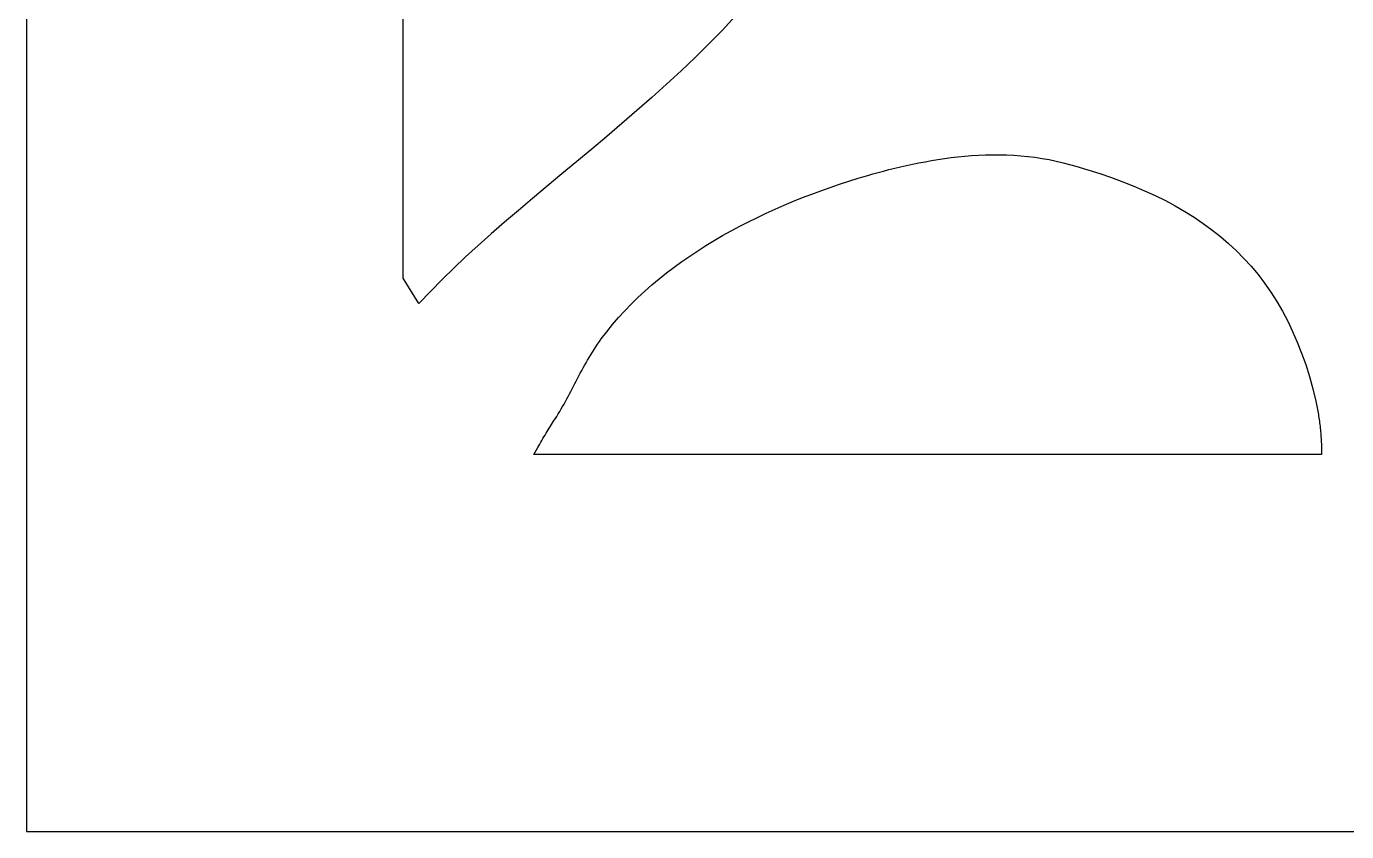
# Model space of a CAD drawing. Header units: centimetres. Extents: x -27.5 to -9.1, y -9.5 to -3.5.
# Drawn here: x -27.5 to -26.143, y -9.5 to -8.672 of the extents above; entities that cross this region are included whole.
import ezdxf

# ---------------------------------------------------------------- set-up
doc = ezdxf.new("R2010")
doc.units = ezdxf.units.CM
doc.header["$MEASUREMENT"] = 0
doc.layers.add('layer 1', color=7, linetype='Continuous')

msp = doc.modelspace()

# ---------------------------------------------------------------- linework, layer by layer
at = {"layer": 'layer 1', "color": 250}
for points, knots in [([(-27.5, -3.49494), (-27.5, -3.49494), (-18.97669, -3.49494), (-18.97669, -3.49494), (-18.97669, -3.49494), (-18.97669, -3.49494), (-18.97669, -9.5), (-18.97669, -9.5), (-18.97669, -9.5), (-18.97669, -9.5), (-27.5, -9.5), (-27.5, -9.5), (-27.5, -9.5), (-27.5, -9.5), (-27.5, -3.49494), (-27.5, -3.49494)], [0, 0, 0, 0, 0.2, 0.2, 0.2, 0.2, 0.4, 0.4, 0.4, 0.4, 0.6, 0.6, 0.6, 0.6, 1, 1, 1, 1]), ([(-27.11258, -8.93103), (-27.11258, -8.93103), (-27.11144, -8.93291), (-27.11144, -8.93291), (-27.11144, -8.93291), (-27.11144, -8.93291), (-27.09643, -8.95721), (-27.09643, -8.95721), (-27.09643, -8.95721), (-27.09643, -8.95721), (-27.0722, -8.93218), (-27.0722, -8.93218), (-27.0722, -8.93218), (-27.0722, -8.93218), (-27.06066, -8.92083), (-27.06066, -8.92083), (-27.06066, -8.92083), (-27.06066, -8.92083), (-27.04844, -8.9093), (-27.04844, -8.9093), (-27.04844, -8.9093), (-27.04844, -8.9093), (-27.03562, -8.8976), (-27.03562, -8.8976), (-27.03562, -8.8976), (-27.03562, -8.8976), (-27.02225, -8.88573), (-27.02225, -8.88573), (-27.02225, -8.88573), (-27.02225, -8.88573), (-27.0084, -8.87371), (-27.0084, -8.87371), (-27.0084, -8.87371), (-27.0084, -8.87371), (-26.99413, -8.86153), (-26.99413, -8.86153), (-26.99413, -8.86153), (-26.99413, -8.86153), (-26.97949, -8.8492), (-26.97949, -8.8492), (-26.97949, -8.8492), (-26.97949, -8.8492), (-26.96457, -8.83673), (-26.96457, -8.83673), (-26.96457, -8.83673), (-26.96457, -8.83673), (-26.9494, -8.82411), (-26.9494, -8.82411), (-26.9494, -8.82411), (-26.9494, -8.82411), (-26.93407, -8.81135), (-26.93407, -8.81135), (-26.93407, -8.81135), (-26.93407, -8.81135), (-26.91862, -8.79846), (-26.91862, -8.79846), (-26.91862, -8.79846), (-26.91862, -8.79846), (-26.90312, -8.78542), (-26.90312, -8.78542), (-26.90312, -8.78542), (-26.90312, -8.78542), (-26.88762, -8.77225), (-26.88762, -8.77225), (-26.88762, -8.77225), (-26.88762, -8.77225), (-26.87219, -8.75895), (-26.87219, -8.75895), (-26.87219, -8.75895), (-26.87219, -8.75895), (-26.85689, -8.74551), (-26.85689, -8.74551), (-26.85689, -8.74551), (-26.85689, -8.74551), (-26.84178, -8.73194), (-26.84178, -8.73194), (-26.84178, -8.73194), (-26.84178, -8.73194), (-26.82692, -8.71823), (-26.82692, -8.71823), (-26.82692, -8.71823), (-26.82692, -8.71823), (-26.81237, -8.70439), (-26.81237, -8.70439), (-26.81237, -8.70439), (-26.81237, -8.70439), (-26.79819, -8.69041), (-26.79819, -8.69041), (-26.79819, -8.69041), (-26.79819, -8.69041), (-26.78443, -8.6763), (-26.78443, -8.6763), (-26.78443, -8.6763), (-26.78443, -8.6763), (-26.77116, -8.66204), (-26.77116, -8.66204), (-26.77116, -8.66204), (-26.77116, -8.66204), (-26.75844, -8.64764), (-26.75844, -8.64764), (-26.75844, -8.64764), (-26.75844, -8.64764), (-26.74633, -8.63309), (-26.74633, -8.63309), (-26.74633, -8.63309), (-26.74633, -8.63309), (-26.73489, -8.61839), (-26.73489, -8.61839), (-26.73489, -8.61839), (-26.73489, -8.61839), (-26.72417, -8.60353), (-26.72417, -8.60353), (-26.72417, -8.60353), (-26.72417, -8.60353), (-26.71426, -8.58851), (-26.71426, -8.58851), (-26.71426, -8.58851), (-26.71426, -8.58851), (-26.70521, -8.5733), (-26.70521, -8.5733), (-26.70521, -8.5733), (-26.70521, -8.5733), (-26.69708, -8.55793), (-26.69708, -8.55793), (-26.69708, -8.55793), (-26.69708, -8.55793), (-26.68996, -8.54236), (-26.68996, -8.54236), (-26.68996, -8.54236), (-26.68996, -8.54236), (-26.68392, -8.52659), (-26.68392, -8.52659), (-26.68392, -8.52659), (-26.68392, -8.52659), (-26.67899, -8.51053), (-26.67899, -8.51053), (-26.67899, -8.51053), (-26.67899, -8.51053), (-26.67705, -8.50136), (-26.67705, -8.50136), (-26.67705, -8.50136), (-26.67705, -8.50136), (-26.67611, -8.4921), (-26.67611, -8.4921), (-26.67611, -8.4921), (-26.67611, -8.4921), (-26.67614, -8.48294), (-26.67614, -8.48294), (-26.67614, -8.48294), (-26.67614, -8.48294), (-26.67709, -8.47395), (-26.67709, -8.47395), (-26.67709, -8.47395), (-26.67709, -8.47395), (-26.6789, -8.46517), (-26.6789, -8.46517), (-26.6789, -8.46517), (-26.6789, -8.46517), (-26.6815, -8.45666), (-26.6815, -8.45666), (-26.6815, -8.45666), (-26.6815, -8.45666), (-26.68483, -8.44845), (-26.68483, -8.44845), (-26.68483, -8.44845), (-26.68483, -8.44845), (-26.68882, -8.44055), (-26.68882, -8.44055), (-26.68882, -8.44055), (-26.68882, -8.44055), (-26.69343, -8.43299), (-26.69343, -8.43299), (-26.69343, -8.43299), (-26.69343, -8.43299), (-26.69859, -8.4258), (-26.69859, -8.4258), (-26.69859, -8.4258), (-26.69859, -8.4258), (-26.70426, -8.41899), (-26.70426, -8.41899), (-26.70426, -8.41899), (-26.70426, -8.41899), (-26.71039, -8.41258), (-26.71039, -8.41258), (-26.71039, -8.41258), (-26.71039, -8.41258), (-26.71694, -8.4066), (-26.71694, -8.4066), (-26.71694, -8.4066), (-26.71694, -8.4066), (-26.72387, -8.40104), (-26.72387, -8.40104), (-26.72387, -8.40104), (-26.72387, -8.40104), (-26.73113, -8.39596), (-26.73113, -8.39596), (-26.73113, -8.39596), (-26.73113, -8.39596), (-26.73871, -8.39136), (-26.73871, -8.39136), (-26.73871, -8.39136), (-26.73871, -8.39136), (-26.74655, -8.38727), (-26.74655, -8.38727), (-26.74655, -8.38727), (-26.74655, -8.38727), (-26.75462, -8.38372), (-26.75462, -8.38372), (-26.75462, -8.38372), (-26.75462, -8.38372), (-26.7629, -8.38075), (-26.7629, -8.38075), (-26.7629, -8.38075), (-26.7629, -8.38075), (-26.77134, -8.37838), (-26.77134, -8.37838), (-26.77134, -8.37838), (-26.77134, -8.37838), (-26.77991, -8.37665), (-26.77991, -8.37665), (-26.77991, -8.37665), (-26.77991, -8.37665), (-26.78857, -8.37561), (-26.78857, -8.37561), (-26.78857, -8.37561), (-26.78857, -8.37561), (-26.79729, -8.3753), (-26.79729, -8.3753), (-26.79729, -8.3753), (-26.79729, -8.3753), (-26.80602, -8.37577), (-26.80602, -8.37577), (-26.80602, -8.37577), (-26.80602, -8.37577), (-26.8147, -8.37706), (-26.8147, -8.37706), (-26.8147, -8.37706), (-26.8147, -8.37706), (-26.82327, -8.37922), (-26.82327, -8.37922), (-26.82327, -8.37922), (-26.82327, -8.37922), (-26.83166, -8.38229), (-26.83166, -8.38229), (-26.83166, -8.38229), (-26.83166, -8.38229), (-26.83979, -8.38632), (-26.83979, -8.38632), (-26.83979, -8.38632), (-26.83979, -8.38632), (-26.84757, -8.3913), (-26.84757, -8.3913), (-26.84757, -8.3913), (-26.84757, -8.3913), (-26.85491, -8.39726), (-26.85491, -8.39726), (-26.85491, -8.39726), (-26.85491, -8.39726), (-26.86175, -8.40418), (-26.86175, -8.40418), (-26.86175, -8.40418), (-26.86175, -8.40418), (-26.86793, -8.41193), (-26.86793, -8.41193), (-26.86793, -8.41193), (-26.86793, -8.41193), (-26.87047, -8.41572), (-26.87047, -8.41572), (-26.87047, -8.41572), (-26.87047, -8.41572), (-26.87278, -8.41962), (-26.87278, -8.41962), (-26.87278, -8.41962), (-26.87278, -8.41962), (-26.87496, -8.42375), (-26.87496, -8.42375), (-26.87496, -8.42375), (-26.87496, -8.42375), (-26.877, -8.42809), (-26.877, -8.42809), (-26.877, -8.42809), (-26.877, -8.42809), (-26.87893, -8.43265), (-26.87893, -8.43265), (-26.87893, -8.43265), (-26.87893, -8.43265), (-26.88074, -8.43741), (-26.88074, -8.43741), (-26.88074, -8.43741), (-26.88074, -8.43741), (-26.88242, -8.44238), (-26.88242, -8.44238), (-26.88242, -8.44238), (-26.88242, -8.44238), (-26.88399, -8.44753), (-26.88399, -8.44753), (-26.88399, -8.44753), (-26.88399, -8.44753), (-26.88543, -8.45287), (-26.88543, -8.45287), (-26.88543, -8.45287), (-26.88543, -8.45287), (-26.88675, -8.45837), (-26.88675, -8.45837), (-26.88675, -8.45837), (-26.88675, -8.45837), (-26.88794, -8.46405), (-26.88794, -8.46405), (-26.88794, -8.46405), (-26.88794, -8.46405), (-26.88898, -8.46986), (-26.88898, -8.46986), (-26.88898, -8.46986), (-26.88898, -8.46986), (-26.88989, -8.47582), (-26.88989, -8.47582), (-26.88989, -8.47582), (-26.88989, -8.47582), (-26.89065, -8.48191), (-26.89065, -8.48191), (-26.89065, -8.48191), (-26.89065, -8.48191), (-26.89124, -8.48811), (-26.89124, -8.48811), (-26.89124, -8.48811), (-26.89124, -8.48811), (-26.89168, -8.49441), (-26.89168, -8.49441), (-26.89168, -8.49441), (-26.89168, -8.49441), (-26.89195, -8.50081), (-26.89195, -8.50081), (-26.89195, -8.50081), (-26.89195, -8.50081), (-26.89205, -8.50729), (-26.89205, -8.50729), (-26.89205, -8.50729), (-26.89205, -8.50729), (-26.89195, -8.51384), (-26.89195, -8.51384), (-26.89195, -8.51384), (-26.89195, -8.51384), (-26.89167, -8.52044), (-26.89167, -8.52044), (-26.89167, -8.52044), (-26.89167, -8.52044), (-26.89119, -8.52709), (-26.89119, -8.52709), (-26.89119, -8.52709), (-26.89119, -8.52709), (-26.8905, -8.53377), (-26.8905, -8.53377), (-26.8905, -8.53377), (-26.8905, -8.53377), (-26.8896, -8.54047), (-26.8896, -8.54047), (-26.8896, -8.54047), (-26.8896, -8.54047), (-26.88847, -8.54717), (-26.88847, -8.54717), (-26.88847, -8.54717), (-26.88847, -8.54717), (-26.88711, -8.55387), (-26.88711, -8.55387), (-26.88711, -8.55387), (-26.88711, -8.55387), (-26.8855, -8.56055), (-26.8855, -8.56055), (-26.8855, -8.56055), (-26.8855, -8.56055), (-26.88365, -8.56719), (-26.88365, -8.56719), (-26.88365, -8.56719), (-26.88365, -8.56719), (-26.88153, -8.57379), (-26.88153, -8.57379), (-26.88153, -8.57379), (-26.88153, -8.57379), (-26.87914, -8.58032), (-26.87914, -8.58032), (-26.87914, -8.58032), (-26.87914, -8.58032), (-26.87795, -8.58322), (-26.87795, -8.58322), (-26.87795, -8.58322), (-26.87795, -8.58322), (-26.88275, -8.58426), (-26.88275, -8.58426), (-26.88275, -8.58426), (-26.88275, -8.58426), (-26.88872, -8.58509), (-26.88872, -8.58509), (-26.88872, -8.58509), (-26.88872, -8.58509), (-26.89437, -8.58544), (-26.89437, -8.58544), (-26.89437, -8.58544), (-26.89437, -8.58544), (-26.89974, -8.58533), (-26.89974, -8.58533), (-26.89974, -8.58533), (-26.89974, -8.58533), (-26.90488, -8.58482), (-26.90488, -8.58482), (-26.90488, -8.58482), (-26.90488, -8.58482), (-26.9098, -8.5839), (-26.9098, -8.5839), (-26.9098, -8.5839), (-26.9098, -8.5839), (-26.91457, -8.58261), (-26.91457, -8.58261), (-26.91457, -8.58261), (-26.91457, -8.58261), (-26.9192, -8.58096), (-26.9192, -8.58096), (-26.9192, -8.58096), (-26.9192, -8.58096), (-26.92373, -8.57895), (-26.92373, -8.57895), (-26.92373, -8.57895), (-26.92373, -8.57895), (-26.92818, -8.57659), (-26.92818, -8.57659), (-26.92818, -8.57659), (-26.92818, -8.57659), (-26.93256, -8.57388), (-26.93256, -8.57388), (-26.93256, -8.57388), (-26.93256, -8.57388), (-26.93688, -8.57085), (-26.93688, -8.57085), (-26.93688, -8.57085), (-26.93688, -8.57085), (-26.94114, -8.56749), (-26.94114, -8.56749), (-26.94114, -8.56749), (-26.94114, -8.56749), (-26.94536, -8.56383), (-26.94536, -8.56383), (-26.94536, -8.56383), (-26.94536, -8.56383), (-26.94953, -8.55989), (-26.94953, -8.55989), (-26.94953, -8.55989), (-26.94953, -8.55989), (-26.95366, -8.55568), (-26.95366, -8.55568), (-26.95366, -8.55568), (-26.95366, -8.55568), (-26.95774, -8.55124), (-26.95774, -8.55124), (-26.95774, -8.55124), (-26.95774, -8.55124), (-26.96179, -8.54658), (-26.96179, -8.54658), (-26.96179, -8.54658), (-26.96179, -8.54658), (-26.96581, -8.54173), (-26.96581, -8.54173), (-26.96581, -8.54173), (-26.96581, -8.54173), (-26.9698, -8.53672), (-26.9698, -8.53672), (-26.9698, -8.53672), (-26.9698, -8.53672), (-26.97376, -8.53158), (-26.97376, -8.53158), (-26.97376, -8.53158), (-26.97376, -8.53158), (-26.97772, -8.52632), (-26.97772, -8.52632), (-26.97772, -8.52632), (-26.97772, -8.52632), (-26.98168, -8.52099), (-26.98168, -8.52099), (-26.98168, -8.52099), (-26.98168, -8.52099), (-26.98565, -8.5156), (-26.98565, -8.5156), (-26.98565, -8.5156), (-26.98565, -8.5156), (-26.98963, -8.51018), (-26.98963, -8.51018), (-26.98963, -8.51018), (-26.98963, -8.51018), (-26.99365, -8.50476), (-26.99365, -8.50476), (-26.99365, -8.50476), (-26.99365, -8.50476), (-26.9977, -8.49936), (-26.9977, -8.49936), (-26.9977, -8.49936), (-26.9977, -8.49936), (-27.00182, -8.49401), (-27.00182, -8.49401), (-27.00182, -8.49401), (-27.00182, -8.49401), (-27.00601, -8.48873), (-27.00601, -8.48873), (-27.00601, -8.48873), (-27.00601, -8.48873), (-27.01878, -8.47327), (-27.01878, -8.47327), (-27.01878, -8.47327), (-27.01878, -8.47327), (-27.03657, -8.48535), (-27.03657, -8.48535), (-27.03657, -8.48535), (-27.03657, -8.48535), (-27.04308, -8.48938), (-27.04308, -8.48938), (-27.04308, -8.48938), (-27.04308, -8.48938), (-27.04974, -8.49314), (-27.04974, -8.49314), (-27.04974, -8.49314), (-27.04974, -8.49314), (-27.05655, -8.49664), (-27.05655, -8.49664), (-27.05655, -8.49664), (-27.05655, -8.49664), (-27.06351, -8.49987), (-27.06351, -8.49987), (-27.06351, -8.49987), (-27.06351, -8.49987), (-27.07059, -8.50283), (-27.07059, -8.50283), (-27.07059, -8.50283), (-27.07059, -8.50283), (-27.07779, -8.50554), (-27.07779, -8.50554), (-27.07779, -8.50554), (-27.07779, -8.50554), (-27.0851, -8.50799), (-27.0851, -8.50799), (-27.0851, -8.50799), (-27.0851, -8.50799), (-27.09251, -8.51018), (-27.09251, -8.51018), (-27.09251, -8.51018), (-27.09251, -8.51018), (-27.10001, -8.51212), (-27.10001, -8.51212), (-27.10001, -8.51212), (-27.10001, -8.51212), (-27.10759, -8.51381), (-27.10759, -8.51381), (-27.10759, -8.51381), (-27.10759, -8.51381), (-27.11258, -8.51475), (-27.11258, -8.51475), (-27.11258, -8.51475), (-27.11258, -8.51475), (-27.11258, -8.93103), (-27.11258, -8.93103)], [0, 0, 0, 0, 0.0071429, 0.0071429, 0.0071429, 0.0071429, 0.0142857, 0.0142857, 0.0142857, 0.0142857, 0.0214286, 0.0214286, 0.0214286, 0.0214286, 0.0285714, 0.0285714, 0.0285714, 0.0285714, 0.0357143, 0.0357143, 0.0357143, 0.0357143, 0.0428571, 0.0428571, 0.0428571, 0.0428571, 0.05, 0.05, 0.05, 0.05, 0.0571429, 0.0571429, 0.0571429, 0.0571429, 0.0642857, 0.0642857, 0.0642857, 0.0642857, 0.0714286, 0.0714286, 0.0714286, 0.0714286, 0.0785714, 0.0785714, 0.0785714, 0.0785714, 0.0857143, 0.0857143, 0.0857143, 0.0857143, 0.0928571, 0.0928571, 0.0928571, 0.0928571, 0.1, 0.1, 0.1, 0.1, 0.1071429, 0.1071429, 0.1071429, 0.1071429, 0.1142857, 0.1142857, 0.1142857, 0.1142857, 0.1214286, 0.1214286, 0.1214286, 0.1214286, 0.1285714, 0.1285714, 0.1285714, 0.1285714, 0.1357143, 0.1357143, 0.1357143, 0.1357143, 0.1428571, 0.1428571, 0.1428571, 0.1428571, 0.15, 0.15, 0.15, 0.15, 0.1571429, 0.1571429, 0.1571429, 0.1571429, 0.1642857, 0.1642857, 0.1642857, 0.1642857, 0.1714286, 0.1714286, 0.1714286, 0.1714286, 0.1785714, 0.1785714, 0.1785714, 0.1785714, 0.1857143, 0.1857143, 0.1857143, 0.1857143, 0.1928571, 0.1928571, 0.1928571, 0.1928571, 0.2, 0.2, 0.2, 0.2, 0.2071429, 0.2071429, 0.2071429, 0.2071429, 0.2142857, 0.2142857, 0.2142857, 0.2142857, 0.2214286, 0.2214286, 0.2214286, 0.2214286, 0.2285714, 0.2285714, 0.2285714, 0.2285714, 0.2357143, 0.2357143, 0.2357143, 0.2357143, 0.2428571, 0.2428571, 0.2428571, 0.2428571, 0.25, 0.25, 0.25, 0.25, 0.2571429, 0.2571429, 0.2571429, 0.2571429, 0.2642857, 0.2642857, 0.2642857, 0.2642857, 0.2714286, 0.2714286, 0.2714286, 0.2714286, 0.2785714, 0.2785714, 0.2785714, 0.2785714, 0.2857143, 0.2857143, 0.2857143, 0.2857143, 0.2928571, 0.2928571, 0.2928571, 0.2928571, 0.3, 0.3, 0.3, 0.3, 0.3071429, 0.3071429, 0.3071429, 0.3071429, 0.3142857, 0.3142857, 0.3142857, 0.3142857, 0.3214286, 0.3214286, 0.3214286, 0.3214286, 0.3285714, 0.3285714, 0.3285714, 0.3285714, 0.3357143, 0.3357143, 0.3357143, 0.3357143, 0.3428571, 0.3428571, 0.3428571, 0.3428571, 0.35, 0.35, 0.35, 0.35, 0.3571429, 0.3571429, 0.3571429, 0.3571429, 0.3642857, 0.3642857, 0.3642857, 0.3642857, 0.3714286, 0.3714286, 0.3714286, 0.3714286, 0.3785714, 0.3785714, 0.3785714, 0.3785714, 0.3857143, 0.3857143, 0.3857143, 0.3857143, 0.3928571, 0.3928571, 0.3928571, 0.3928571, 0.4, 0.4, 0.4, 0.4, 0.4071429, 0.4071429, 0.4071429, 0.4071429, 0.4142857, 0.4142857, 0.4142857, 0.4142857, 0.4214286, 0.4214286, 0.4214286, 0.4214286, 0.4285714, 0.4285714, 0.4285714, 0.4285714, 0.4357143, 0.4357143, 0.4357143, 0.4357143, 0.4428571, 0.4428571, 0.4428571, 0.4428571, 0.45, 0.45, 0.45, 0.45, 0.4571429, 0.4571429, 0.4571429, 0.4571429, 0.4642857, 0.4642857, 0.4642857, 0.4642857, 0.4714286, 0.4714286, 0.4714286, 0.4714286, 0.4785714, 0.4785714, 0.4785714, 0.4785714, 0.4857143, 0.4857143, 0.4857143, 0.4857143, 0.4928571, 0.4928571, 0.4928571, 0.4928571, 0.5, 0.5, 0.5, 0.5, 0.5071429, 0.5071429, 0.5071429, 0.5071429, 0.5142857, 0.5142857, 0.5142857, 0.5142857, 0.5214286, 0.5214286, 0.5214286, 0.5214286, 0.5285714, 0.5285714, 0.5285714, 0.5285714, 0.5357143, 0.5357143, 0.5357143, 0.5357143, 0.5428571, 0.5428571, 0.5428571, 0.5428571, 0.55, 0.55, 0.55, 0.55, 0.5571429, 0.5571429, 0.5571429, 0.5571429, 0.5642857, 0.5642857, 0.5642857, 0.5642857, 0.5714286, 0.5714286, 0.5714286, 0.5714286, 0.5785714, 0.5785714, 0.5785714, 0.5785714, 0.5857143, 0.5857143, 0.5857143, 0.5857143, 0.5928571, 0.5928571, 0.5928571, 0.5928571, 0.6, 0.6, 0.6, 0.6, 0.6071429, 0.6071429, 0.6071429, 0.6071429, 0.6142857, 0.6142857, 0.6142857, 0.6142857, 0.6214286, 0.6214286, 0.6214286, 0.6214286, 0.6285714, 0.6285714, 0.6285714, 0.6285714, 0.6357143, 0.6357143, 0.6357143, 0.6357143, 0.6428571, 0.6428571, 0.6428571, 0.6428571, 0.65, 0.65, 0.65, 0.65, 0.6571429, 0.6571429, 0.6571429, 0.6571429, 0.6642857, 0.6642857, 0.6642857, 0.6642857, 0.6714286, 0.6714286, 0.6714286, 0.6714286, 0.6785714, 0.6785714, 0.6785714, 0.6785714, 0.6857143, 0.6857143, 0.6857143, 0.6857143, 0.6928571, 0.6928571, 0.6928571, 0.6928571, 0.7, 0.7, 0.7, 0.7, 0.7071429, 0.7071429, 0.7071429, 0.7071429, 0.7142857, 0.7142857, 0.7142857, 0.7142857, 0.7214286, 0.7214286, 0.7214286, 0.7214286, 0.7285714, 0.7285714, 0.7285714, 0.7285714, 0.7357143, 0.7357143, 0.7357143, 0.7357143, 0.7428571, 0.7428571, 0.7428571, 0.7428571, 0.75, 0.75, 0.75, 0.75, 0.7571429, 0.7571429, 0.7571429, 0.7571429, 0.7642857, 0.7642857, 0.7642857, 0.7642857, 0.7714286, 0.7714286, 0.7714286, 0.7714286, 0.7785714, 0.7785714, 0.7785714, 0.7785714, 0.7857143, 0.7857143, 0.7857143, 0.7857143, 0.7928571, 0.7928571, 0.7928571, 0.7928571, 0.8, 0.8, 0.8, 0.8, 0.8071429, 0.8071429, 0.8071429, 0.8071429, 0.8142857, 0.8142857, 0.8142857, 0.8142857, 0.8214286, 0.8214286, 0.8214286, 0.8214286, 0.8285714, 0.8285714, 0.8285714, 0.8285714, 0.8357143, 0.8357143, 0.8357143, 0.8357143, 0.8428571, 0.8428571, 0.8428571, 0.8428571, 0.85, 0.85, 0.85, 0.85, 0.8571429, 0.8571429, 0.8571429, 0.8571429, 0.8642857, 0.8642857, 0.8642857, 0.8642857, 0.8714286, 0.8714286, 0.8714286, 0.8714286, 0.8785714, 0.8785714, 0.8785714, 0.8785714, 0.8857143, 0.8857143, 0.8857143, 0.8857143, 0.8928571, 0.8928571, 0.8928571, 0.8928571, 0.9, 0.9, 0.9, 0.9, 0.9071429, 0.9071429, 0.9071429, 0.9071429, 0.9142857, 0.9142857, 0.9142857, 0.9142857, 0.9214286, 0.9214286, 0.9214286, 0.9214286, 0.9285714, 0.9285714, 0.9285714, 0.9285714, 0.9357143, 0.9357143, 0.9357143, 0.9357143, 0.9428571, 0.9428571, 0.9428571, 0.9428571, 0.95, 0.95, 0.95, 0.95, 0.9571429, 0.9571429, 0.9571429, 0.9571429, 0.9642857, 0.9642857, 0.9642857, 0.9642857, 0.9714286, 0.9714286, 0.9714286, 0.9714286, 0.9785714, 0.9785714, 0.9785714, 0.9785714, 0.9857143, 0.9857143, 0.9857143, 0.9857143, 1, 1, 1, 1]), ([(-26.16827, -9.11258), (-26.16827, -9.11258), (-26.16828, -9.1108), (-26.16828, -9.1108), (-26.16828, -9.1108), (-26.16828, -9.1108), (-26.1683, -9.10896), (-26.1683, -9.10896), (-26.1683, -9.10896), (-26.1683, -9.10896), (-26.16834, -9.10711), (-26.16834, -9.10711), (-26.16834, -9.10711), (-26.16834, -9.10711), (-26.16838, -9.10526), (-26.16838, -9.10526), (-26.16838, -9.10526), (-26.16838, -9.10526), (-26.16845, -9.10342), (-26.16845, -9.10342), (-26.16845, -9.10342), (-26.16845, -9.10342), (-26.16852, -9.1016), (-26.16852, -9.1016), (-26.16852, -9.1016), (-26.16852, -9.1016), (-26.1686, -9.09976), (-26.1686, -9.09976), (-26.1686, -9.09976), (-26.1686, -9.09976), (-26.1687, -9.09793), (-26.1687, -9.09793), (-26.1687, -9.09793), (-26.1687, -9.09793), (-26.16881, -9.09612), (-26.16881, -9.09612), (-26.16881, -9.09612), (-26.16881, -9.09612), (-26.16893, -9.09431), (-26.16893, -9.09431), (-26.16893, -9.09431), (-26.16893, -9.09431), (-26.16906, -9.09248), (-26.16906, -9.09248), (-26.16906, -9.09248), (-26.16906, -9.09248), (-26.16921, -9.09069), (-26.16921, -9.09069), (-26.16921, -9.09069), (-26.16921, -9.09069), (-26.16936, -9.0889), (-26.16936, -9.0889), (-26.16936, -9.0889), (-26.16936, -9.0889), (-26.16953, -9.08712), (-26.16953, -9.08712), (-26.16953, -9.08712), (-26.16953, -9.08712), (-26.16971, -9.08532), (-26.16971, -9.08532), (-26.16971, -9.08532), (-26.16971, -9.08532), (-26.1699, -9.08354), (-26.1699, -9.08354), (-26.1699, -9.08354), (-26.1699, -9.08354), (-26.17011, -9.08176), (-26.17011, -9.08176), (-26.17011, -9.08176), (-26.17011, -9.08176), (-26.17033, -9.08), (-26.17033, -9.08), (-26.17033, -9.08), (-26.17033, -9.08), (-26.17055, -9.07824), (-26.17055, -9.07824), (-26.17055, -9.07824), (-26.17055, -9.07824), (-26.1708, -9.0765), (-26.1708, -9.0765), (-26.1708, -9.0765), (-26.1708, -9.0765), (-26.17105, -9.07477), (-26.17105, -9.07477), (-26.17105, -9.07477), (-26.17105, -9.07477), (-26.17131, -9.07303), (-26.17131, -9.07303), (-26.17131, -9.07303), (-26.17131, -9.07303), (-26.17159, -9.0713), (-26.17159, -9.0713), (-26.17159, -9.0713), (-26.17159, -9.0713), (-26.17188, -9.06958), (-26.17188, -9.06958), (-26.17188, -9.06958), (-26.17188, -9.06958), (-26.17217, -9.06787), (-26.17217, -9.06787), (-26.17217, -9.06787), (-26.17217, -9.06787), (-26.17249, -9.06617), (-26.17249, -9.06617), (-26.17249, -9.06617), (-26.17249, -9.06617), (-26.17281, -9.06447), (-26.17281, -9.06447), (-26.17281, -9.06447), (-26.17281, -9.06447), (-26.17315, -9.06279), (-26.17315, -9.06279), (-26.17315, -9.06279), (-26.17315, -9.06279), (-26.17349, -9.06112), (-26.17349, -9.06112), (-26.17349, -9.06112), (-26.17349, -9.06112), (-26.17385, -9.05945), (-26.17385, -9.05945), (-26.17385, -9.05945), (-26.17385, -9.05945), (-26.17424, -9.05772), (-26.17424, -9.05772), (-26.17424, -9.05772), (-26.17424, -9.05772), (-26.17739, -9.04482), (-26.17739, -9.04482), (-26.17739, -9.04482), (-26.17739, -9.04482), (-26.18087, -9.03225), (-26.18087, -9.03225), (-26.18087, -9.03225), (-26.18087, -9.03225), (-26.18467, -9.02009), (-26.18467, -9.02009), (-26.18467, -9.02009), (-26.18467, -9.02009), (-26.1888, -9.00832), (-26.1888, -9.00832), (-26.1888, -9.00832), (-26.1888, -9.00832), (-26.19325, -8.99693), (-26.19325, -8.99693), (-26.19325, -8.99693), (-26.19325, -8.99693), (-26.19804, -8.98592), (-26.19804, -8.98592), (-26.19804, -8.98592), (-26.19804, -8.98592), (-26.20315, -8.97528), (-26.20315, -8.97528), (-26.20315, -8.97528), (-26.20315, -8.97528), (-26.20859, -8.96501), (-26.20859, -8.96501), (-26.20859, -8.96501), (-26.20859, -8.96501), (-26.21436, -8.9551), (-26.21436, -8.9551), (-26.21436, -8.9551), (-26.21436, -8.9551), (-26.22046, -8.94556), (-26.22046, -8.94556), (-26.22046, -8.94556), (-26.22046, -8.94556), (-26.2269, -8.93637), (-26.2269, -8.93637), (-26.2269, -8.93637), (-26.2269, -8.93637), (-26.23366, -8.92751), (-26.23366, -8.92751), (-26.23366, -8.92751), (-26.23366, -8.92751), (-26.24075, -8.91901), (-26.24075, -8.91901), (-26.24075, -8.91901), (-26.24075, -8.91901), (-26.24816, -8.91085), (-26.24816, -8.91085), (-26.24816, -8.91085), (-26.24816, -8.91085), (-26.2559, -8.90302), (-26.2559, -8.90302), (-26.2559, -8.90302), (-26.2559, -8.90302), (-26.26395, -8.89551), (-26.26395, -8.89551), (-26.26395, -8.89551), (-26.26395, -8.89551), (-26.27232, -8.88832), (-26.27232, -8.88832), (-26.27232, -8.88832), (-26.27232, -8.88832), (-26.281, -8.88145), (-26.281, -8.88145), (-26.281, -8.88145), (-26.281, -8.88145), (-26.28998, -8.87488), (-26.28998, -8.87488), (-26.28998, -8.87488), (-26.28998, -8.87488), (-26.29928, -8.86861), (-26.29928, -8.86861), (-26.29928, -8.86861), (-26.29928, -8.86861), (-26.30887, -8.86262), (-26.30887, -8.86262), (-26.30887, -8.86262), (-26.30887, -8.86262), (-26.31877, -8.8569), (-26.31877, -8.8569), (-26.31877, -8.8569), (-26.31877, -8.8569), (-26.32896, -8.85146), (-26.32896, -8.85146), (-26.32896, -8.85146), (-26.32896, -8.85146), (-26.33945, -8.84626), (-26.33945, -8.84626), (-26.33945, -8.84626), (-26.33945, -8.84626), (-26.35023, -8.84132), (-26.35023, -8.84132), (-26.35023, -8.84132), (-26.35023, -8.84132), (-26.36131, -8.83661), (-26.36131, -8.83661), (-26.36131, -8.83661), (-26.36131, -8.83661), (-26.37269, -8.83212), (-26.37269, -8.83212), (-26.37269, -8.83212), (-26.37269, -8.83212), (-26.38436, -8.82785), (-26.38436, -8.82785), (-26.38436, -8.82785), (-26.38436, -8.82785), (-26.39633, -8.82378), (-26.39633, -8.82378), (-26.39633, -8.82378), (-26.39633, -8.82378), (-26.40859, -8.8199), (-26.40859, -8.8199), (-26.40859, -8.8199), (-26.40859, -8.8199), (-26.42114, -8.81621), (-26.42114, -8.81621), (-26.42114, -8.81621), (-26.42114, -8.81621), (-26.43406, -8.81267), (-26.43406, -8.81267), (-26.43406, -8.81267), (-26.43406, -8.81267), (-26.44122, -8.81091), (-26.44122, -8.81091), (-26.44122, -8.81091), (-26.44122, -8.81091), (-26.44846, -8.80936), (-26.44846, -8.80936), (-26.44846, -8.80936), (-26.44846, -8.80936), (-26.45573, -8.80804), (-26.45573, -8.80804), (-26.45573, -8.80804), (-26.45573, -8.80804), (-26.46302, -8.80694), (-26.46302, -8.80694), (-26.46302, -8.80694), (-26.46302, -8.80694), (-26.47032, -8.80605), (-26.47032, -8.80605), (-26.47032, -8.80605), (-26.47032, -8.80605), (-26.47761, -8.80535), (-26.47761, -8.80535), (-26.47761, -8.80535), (-26.47761, -8.80535), (-26.4849, -8.80485), (-26.4849, -8.80485), (-26.4849, -8.80485), (-26.4849, -8.80485), (-26.49219, -8.80452), (-26.49219, -8.80452), (-26.49219, -8.80452), (-26.49219, -8.80452), (-26.49945, -8.80437), (-26.49945, -8.80437), (-26.49945, -8.80437), (-26.49945, -8.80437), (-26.50668, -8.80437), (-26.50668, -8.80437), (-26.50668, -8.80437), (-26.50668, -8.80437), (-26.51388, -8.80453), (-26.51388, -8.80453), (-26.51388, -8.80453), (-26.51388, -8.80453), (-26.52104, -8.80484), (-26.52104, -8.80484), (-26.52104, -8.80484), (-26.52104, -8.80484), (-26.52815, -8.80528), (-26.52815, -8.80528), (-26.52815, -8.80528), (-26.52815, -8.80528), (-26.53521, -8.80585), (-26.53521, -8.80585), (-26.53521, -8.80585), (-26.53521, -8.80585), (-26.5422, -8.80653), (-26.5422, -8.80653), (-26.5422, -8.80653), (-26.5422, -8.80653), (-26.54913, -8.80733), (-26.54913, -8.80733), (-26.54913, -8.80733), (-26.54913, -8.80733), (-26.55598, -8.80823), (-26.55598, -8.80823), (-26.55598, -8.80823), (-26.55598, -8.80823), (-26.56275, -8.80923), (-26.56275, -8.80923), (-26.56275, -8.80923), (-26.56275, -8.80923), (-26.56944, -8.81031), (-26.56944, -8.81031), (-26.56944, -8.81031), (-26.56944, -8.81031), (-26.57602, -8.81147), (-26.57602, -8.81147), (-26.57602, -8.81147), (-26.57602, -8.81147), (-26.5825, -8.8127), (-26.5825, -8.8127), (-26.5825, -8.8127), (-26.5825, -8.8127), (-26.58887, -8.81399), (-26.58887, -8.81399), (-26.58887, -8.81399), (-26.58887, -8.81399), (-26.59512, -8.81533), (-26.59512, -8.81533), (-26.59512, -8.81533), (-26.59512, -8.81533), (-26.60125, -8.81672), (-26.60125, -8.81672), (-26.60125, -8.81672), (-26.60125, -8.81672), (-26.60724, -8.81816), (-26.60724, -8.81816), (-26.60724, -8.81816), (-26.60724, -8.81816), (-26.6131, -8.81961), (-26.6131, -8.81961), (-26.6131, -8.81961), (-26.6131, -8.81961), (-26.61881, -8.82109), (-26.61881, -8.82109), (-26.61881, -8.82109), (-26.61881, -8.82109), (-26.62436, -8.82259), (-26.62436, -8.82259), (-26.62436, -8.82259), (-26.62436, -8.82259), (-26.62976, -8.82409), (-26.62976, -8.82409), (-26.62976, -8.82409), (-26.62976, -8.82409), (-26.63498, -8.82558), (-26.63498, -8.82558), (-26.63498, -8.82558), (-26.63498, -8.82558), (-26.64003, -8.82707), (-26.64003, -8.82707), (-26.64003, -8.82707), (-26.64003, -8.82707), (-26.64491, -8.82855), (-26.64491, -8.82855), (-26.64491, -8.82855), (-26.64491, -8.82855), (-26.65445, -8.83153), (-26.65445, -8.83153), (-26.65445, -8.83153), (-26.65445, -8.83153), (-26.664, -8.83464), (-26.664, -8.83464), (-26.664, -8.83464), (-26.664, -8.83464), (-26.67353, -8.83789), (-26.67353, -8.83789), (-26.67353, -8.83789), (-26.67353, -8.83789), (-26.68305, -8.84127), (-26.68305, -8.84127), (-26.68305, -8.84127), (-26.68305, -8.84127), (-26.69253, -8.84479), (-26.69253, -8.84479), (-26.69253, -8.84479), (-26.69253, -8.84479), (-26.70198, -8.84843), (-26.70198, -8.84843), (-26.70198, -8.84843), (-26.70198, -8.84843), (-26.71139, -8.85221), (-26.71139, -8.85221), (-26.71139, -8.85221), (-26.71139, -8.85221), (-26.72075, -8.85613), (-26.72075, -8.85613), (-26.72075, -8.85613), (-26.72075, -8.85613), (-26.73005, -8.86019), (-26.73005, -8.86019), (-26.73005, -8.86019), (-26.73005, -8.86019), (-26.73928, -8.86438), (-26.73928, -8.86438), (-26.73928, -8.86438), (-26.73928, -8.86438), (-26.74843, -8.86871), (-26.74843, -8.86871), (-26.74843, -8.86871), (-26.74843, -8.86871), (-26.75751, -8.87318), (-26.75751, -8.87318), (-26.75751, -8.87318), (-26.75751, -8.87318), (-26.76649, -8.87779), (-26.76649, -8.87779), (-26.76649, -8.87779), (-26.76649, -8.87779), (-26.77537, -8.88254), (-26.77537, -8.88254), (-26.77537, -8.88254), (-26.77537, -8.88254), (-26.78414, -8.88744), (-26.78414, -8.88744), (-26.78414, -8.88744), (-26.78414, -8.88744), (-26.7928, -8.89247), (-26.7928, -8.89247), (-26.7928, -8.89247), (-26.7928, -8.89247), (-26.80134, -8.89766), (-26.80134, -8.89766), (-26.80134, -8.89766), (-26.80134, -8.89766), (-26.80974, -8.90299), (-26.80974, -8.90299), (-26.80974, -8.90299), (-26.80974, -8.90299), (-26.81801, -8.90847), (-26.81801, -8.90847), (-26.81801, -8.90847), (-26.81801, -8.90847), (-26.82613, -8.91409), (-26.82613, -8.91409), (-26.82613, -8.91409), (-26.82613, -8.91409), (-26.83409, -8.91987), (-26.83409, -8.91987), (-26.83409, -8.91987), (-26.83409, -8.91987), (-26.84189, -8.9258), (-26.84189, -8.9258), (-26.84189, -8.9258), (-26.84189, -8.9258), (-26.84952, -8.93188), (-26.84952, -8.93188), (-26.84952, -8.93188), (-26.84952, -8.93188), (-26.85696, -8.93811), (-26.85696, -8.93811), (-26.85696, -8.93811), (-26.85696, -8.93811), (-26.86422, -8.94451), (-26.86422, -8.94451), (-26.86422, -8.94451), (-26.86422, -8.94451), (-26.87128, -8.95106), (-26.87128, -8.95106), (-26.87128, -8.95106), (-26.87128, -8.95106), (-26.87813, -8.95776), (-26.87813, -8.95776), (-26.87813, -8.95776), (-26.87813, -8.95776), (-26.88477, -8.96463), (-26.88477, -8.96463), (-26.88477, -8.96463), (-26.88477, -8.96463), (-26.89118, -8.97166), (-26.89118, -8.97166), (-26.89118, -8.97166), (-26.89118, -8.97166), (-26.89736, -8.97886), (-26.89736, -8.97886), (-26.89736, -8.97886), (-26.89736, -8.97886), (-26.90329, -8.98621), (-26.90329, -8.98621), (-26.90329, -8.98621), (-26.90329, -8.98621), (-26.90894, -8.99368), (-26.90894, -8.99368), (-26.90894, -8.99368), (-26.90894, -8.99368), (-26.9109, -8.99642), (-26.9109, -8.99642), (-26.9109, -8.99642), (-26.9109, -8.99642), (-26.91277, -8.99912), (-26.91277, -8.99912), (-26.91277, -8.99912), (-26.91277, -8.99912), (-26.91459, -9.00182), (-26.91459, -9.00182), (-26.91459, -9.00182), (-26.91459, -9.00182), (-26.91636, -9.00453), (-26.91636, -9.00453), (-26.91636, -9.00453), (-26.91636, -9.00453), (-26.91808, -9.00724), (-26.91808, -9.00724), (-26.91808, -9.00724), (-26.91808, -9.00724), (-26.91975, -9.00995), (-26.91975, -9.00995), (-26.91975, -9.00995), (-26.91975, -9.00995), (-26.92138, -9.01267), (-26.92138, -9.01267), (-26.92138, -9.01267), (-26.92138, -9.01267), (-26.92297, -9.01538), (-26.92297, -9.01538), (-26.92297, -9.01538), (-26.92297, -9.01538), (-26.92453, -9.01809), (-26.92453, -9.01809), (-26.92453, -9.01809), (-26.92453, -9.01809), (-26.92605, -9.0208), (-26.92605, -9.0208), (-26.92605, -9.0208), (-26.92605, -9.0208), (-26.92755, -9.0235), (-26.92755, -9.0235), (-26.92755, -9.0235), (-26.92755, -9.0235), (-26.92902, -9.0262), (-26.92902, -9.0262), (-26.92902, -9.0262), (-26.92902, -9.0262), (-26.93047, -9.0289), (-26.93047, -9.0289), (-26.93047, -9.0289), (-26.93047, -9.0289), (-26.93189, -9.03158), (-26.93189, -9.03158), (-26.93189, -9.03158), (-26.93189, -9.03158), (-26.93331, -9.03426), (-26.93331, -9.03426), (-26.93331, -9.03426), (-26.93331, -9.03426), (-26.93471, -9.03693), (-26.93471, -9.03693), (-26.93471, -9.03693), (-26.93471, -9.03693), (-26.9361, -9.0396), (-26.9361, -9.0396), (-26.9361, -9.0396), (-26.9361, -9.0396), (-26.93748, -9.04225), (-26.93748, -9.04225), (-26.93748, -9.04225), (-26.93748, -9.04225), (-26.93886, -9.0449), (-26.93886, -9.0449), (-26.93886, -9.0449), (-26.93886, -9.0449), (-26.94024, -9.04753), (-26.94024, -9.04753), (-26.94024, -9.04753), (-26.94024, -9.04753), (-26.94163, -9.05016), (-26.94163, -9.05016), (-26.94163, -9.05016), (-26.94163, -9.05016), (-26.94301, -9.05276), (-26.94301, -9.05276), (-26.94301, -9.05276), (-26.94301, -9.05276), (-26.94441, -9.05537), (-26.94441, -9.05537), (-26.94441, -9.05537), (-26.94441, -9.05537), (-26.94582, -9.05795), (-26.94582, -9.05795), (-26.94582, -9.05795), (-26.94582, -9.05795), (-26.94724, -9.06053), (-26.94724, -9.06053), (-26.94724, -9.06053), (-26.94724, -9.06053), (-26.94868, -9.06309), (-26.94868, -9.06309), (-26.94868, -9.06309), (-26.94868, -9.06309), (-26.95014, -9.06564), (-26.95014, -9.06564), (-26.95014, -9.06564), (-26.95014, -9.06564), (-26.95163, -9.06818), (-26.95163, -9.06818), (-26.95163, -9.06818), (-26.95163, -9.06818), (-26.95314, -9.0707), (-26.95314, -9.0707), (-26.95314, -9.0707), (-26.95314, -9.0707), (-26.95467, -9.07321), (-26.95467, -9.07321), (-26.95467, -9.07321), (-26.95467, -9.07321), (-26.95624, -9.07571), (-26.95624, -9.07571), (-26.95624, -9.07571), (-26.95624, -9.07571), (-26.95789, -9.07824), (-26.95789, -9.07824), (-26.95789, -9.07824), (-26.95789, -9.07824), (-26.95899, -9.07993), (-26.95899, -9.07993), (-26.95899, -9.07993), (-26.95899, -9.07993), (-26.96012, -9.08169), (-26.96012, -9.08169), (-26.96012, -9.08169), (-26.96012, -9.08169), (-26.96124, -9.08345), (-26.96124, -9.08345), (-26.96124, -9.08345), (-26.96124, -9.08345), (-26.96235, -9.08522), (-26.96235, -9.08522), (-26.96235, -9.08522), (-26.96235, -9.08522), (-26.96347, -9.087), (-26.96347, -9.087), (-26.96347, -9.087), (-26.96347, -9.087), (-26.96457, -9.0888), (-26.96457, -9.0888), (-26.96457, -9.0888), (-26.96457, -9.0888), (-26.96567, -9.09061), (-26.96567, -9.09061), (-26.96567, -9.09061), (-26.96567, -9.09061), (-26.96676, -9.09242), (-26.96676, -9.09242), (-26.96676, -9.09242), (-26.96676, -9.09242), (-26.96785, -9.09424), (-26.96785, -9.09424), (-26.96785, -9.09424), (-26.96785, -9.09424), (-26.96893, -9.09608), (-26.96893, -9.09608), (-26.96893, -9.09608), (-26.96893, -9.09608), (-26.97001, -9.09793), (-26.97001, -9.09793), (-26.97001, -9.09793), (-26.97001, -9.09793), (-26.97108, -9.09978), (-26.97108, -9.09978), (-26.97108, -9.09978), (-26.97108, -9.09978), (-26.97215, -9.10164), (-26.97215, -9.10164), (-26.97215, -9.10164), (-26.97215, -9.10164), (-26.9732, -9.10352), (-26.9732, -9.10352), (-26.9732, -9.10352), (-26.9732, -9.10352), (-26.97426, -9.1054), (-26.97426, -9.1054), (-26.97426, -9.1054), (-26.97426, -9.1054), (-26.97823, -9.11258), (-26.97823, -9.11258), (-26.97823, -9.11258), (-26.97823, -9.11258), (-26.16827, -9.11258), (-26.16827, -9.11258)], [0, 0, 0, 0, 0.0056497, 0.0056497, 0.0056497, 0.0056497, 0.0112994, 0.0112994, 0.0112994, 0.0112994, 0.0169492, 0.0169492, 0.0169492, 0.0169492, 0.0225989, 0.0225989, 0.0225989, 0.0225989, 0.0282486, 0.0282486, 0.0282486, 0.0282486, 0.0338983, 0.0338983, 0.0338983, 0.0338983, 0.039548, 0.039548, 0.039548, 0.039548, 0.0451977, 0.0451977, 0.0451977, 0.0451977, 0.0508475, 0.0508475, 0.0508475, 0.0508475, 0.0564972, 0.0564972, 0.0564972, 0.0564972, 0.0621469, 0.0621469, 0.0621469, 0.0621469, 0.0677966, 0.0677966, 0.0677966, 0.0677966, 0.0734463, 0.0734463, 0.0734463, 0.0734463, 0.079096, 0.079096, 0.079096, 0.079096, 0.0847458, 0.0847458, 0.0847458, 0.0847458, 0.0903955, 0.0903955, 0.0903955, 0.0903955, 0.0960452, 0.0960452, 0.0960452, 0.0960452, 0.1016949, 0.1016949, 0.1016949, 0.1016949, 0.1073446, 0.1073446, 0.1073446, 0.1073446, 0.1129944, 0.1129944, 0.1129944, 0.1129944, 0.1186441, 0.1186441, 0.1186441, 0.1186441, 0.1242938, 0.1242938, 0.1242938, 0.1242938, 0.1299435, 0.1299435, 0.1299435, 0.1299435, 0.1355932, 0.1355932, 0.1355932, 0.1355932, 0.1412429, 0.1412429, 0.1412429, 0.1412429, 0.1468927, 0.1468927, 0.1468927, 0.1468927, 0.1525424, 0.1525424, 0.1525424, 0.1525424, 0.1581921, 0.1581921, 0.1581921, 0.1581921, 0.1638418, 0.1638418, 0.1638418, 0.1638418, 0.1694915, 0.1694915, 0.1694915, 0.1694915, 0.1751412, 0.1751412, 0.1751412, 0.1751412, 0.180791, 0.180791, 0.180791, 0.180791, 0.1864407, 0.1864407, 0.1864407, 0.1864407, 0.1920904, 0.1920904, 0.1920904, 0.1920904, 0.1977401, 0.1977401, 0.1977401, 0.1977401, 0.2033898, 0.2033898, 0.2033898, 0.2033898, 0.2090395, 0.2090395, 0.2090395, 0.2090395, 0.2146893, 0.2146893, 0.2146893, 0.2146893, 0.220339, 0.220339, 0.220339, 0.220339, 0.2259887, 0.2259887, 0.2259887, 0.2259887, 0.2316384, 0.2316384, 0.2316384, 0.2316384, 0.2372881, 0.2372881, 0.2372881, 0.2372881, 0.2429379, 0.2429379, 0.2429379, 0.2429379, 0.2485876, 0.2485876, 0.2485876, 0.2485876, 0.2542373, 0.2542373, 0.2542373, 0.2542373, 0.259887, 0.259887, 0.259887, 0.259887, 0.2655367, 0.2655367, 0.2655367, 0.2655367, 0.2711864, 0.2711864, 0.2711864, 0.2711864, 0.2768362, 0.2768362, 0.2768362, 0.2768362, 0.2824859, 0.2824859, 0.2824859, 0.2824859, 0.2881356, 0.2881356, 0.2881356, 0.2881356, 0.2937853, 0.2937853, 0.2937853, 0.2937853, 0.299435, 0.299435, 0.299435, 0.299435, 0.3050847, 0.3050847, 0.3050847, 0.3050847, 0.3107345, 0.3107345, 0.3107345, 0.3107345, 0.3163842, 0.3163842, 0.3163842, 0.3163842, 0.3220339, 0.3220339, 0.3220339, 0.3220339, 0.3276836, 0.3276836, 0.3276836, 0.3276836, 0.3333333, 0.3333333, 0.3333333, 0.3333333, 0.3389831, 0.3389831, 0.3389831, 0.3389831, 0.3446328, 0.3446328, 0.3446328, 0.3446328, 0.3502825, 0.3502825, 0.3502825, 0.3502825, 0.3559322, 0.3559322, 0.3559322, 0.3559322, 0.3615819, 0.3615819, 0.3615819, 0.3615819, 0.3672316, 0.3672316, 0.3672316, 0.3672316, 0.3728814, 0.3728814, 0.3728814, 0.3728814, 0.3785311, 0.3785311, 0.3785311, 0.3785311, 0.3841808, 0.3841808, 0.3841808, 0.3841808, 0.3898305, 0.3898305, 0.3898305, 0.3898305, 0.3954802, 0.3954802, 0.3954802, 0.3954802, 0.4011299, 0.4011299, 0.4011299, 0.4011299, 0.4067797, 0.4067797, 0.4067797, 0.4067797, 0.4124294, 0.4124294, 0.4124294, 0.4124294, 0.4180791, 0.4180791, 0.4180791, 0.4180791, 0.4237288, 0.4237288, 0.4237288, 0.4237288, 0.4293785, 0.4293785, 0.4293785, 0.4293785, 0.4350282, 0.4350282, 0.4350282, 0.4350282, 0.440678, 0.440678, 0.440678, 0.440678, 0.4463277, 0.4463277, 0.4463277, 0.4463277, 0.4519774, 0.4519774, 0.4519774, 0.4519774, 0.4576271, 0.4576271, 0.4576271, 0.4576271, 0.4632768, 0.4632768, 0.4632768, 0.4632768, 0.4689266, 0.4689266, 0.4689266, 0.4689266, 0.4745763, 0.4745763, 0.4745763, 0.4745763, 0.480226, 0.480226, 0.480226, 0.480226, 0.4858757, 0.4858757, 0.4858757, 0.4858757, 0.4915254, 0.4915254, 0.4915254, 0.4915254, 0.4971751, 0.4971751, 0.4971751, 0.4971751, 0.5028249, 0.5028249, 0.5028249, 0.5028249, 0.5084746, 0.5084746, 0.5084746, 0.5084746, 0.5141243, 0.5141243, 0.5141243, 0.5141243, 0.519774, 0.519774, 0.519774, 0.519774, 0.5254237, 0.5254237, 0.5254237, 0.5254237, 0.5310734, 0.5310734, 0.5310734, 0.5310734, 0.5367232, 0.5367232, 0.5367232, 0.5367232, 0.5423729, 0.5423729, 0.5423729, 0.5423729, 0.5480226, 0.5480226, 0.5480226, 0.5480226, 0.5536723, 0.5536723, 0.5536723, 0.5536723, 0.559322, 0.559322, 0.559322, 0.559322, 0.5649718, 0.5649718, 0.5649718, 0.5649718, 0.5706215, 0.5706215, 0.5706215, 0.5706215, 0.5762712, 0.5762712, 0.5762712, 0.5762712, 0.5819209, 0.5819209, 0.5819209, 0.5819209, 0.5875706, 0.5875706, 0.5875706, 0.5875706, 0.5932203, 0.5932203, 0.5932203, 0.5932203, 0.5988701, 0.5988701, 0.5988701, 0.5988701, 0.6045198, 0.6045198, 0.6045198, 0.6045198, 0.6101695, 0.6101695, 0.6101695, 0.6101695, 0.6158192, 0.6158192, 0.6158192, 0.6158192, 0.6214689, 0.6214689, 0.6214689, 0.6214689, 0.6271186, 0.6271186, 0.6271186, 0.6271186, 0.6327684, 0.6327684, 0.6327684, 0.6327684, 0.6384181, 0.6384181, 0.6384181, 0.6384181, 0.6440678, 0.6440678, 0.6440678, 0.6440678, 0.6497175, 0.6497175, 0.6497175, 0.6497175, 0.6553672, 0.6553672, 0.6553672, 0.6553672, 0.6610169, 0.6610169, 0.6610169, 0.6610169, 0.6666667, 0.6666667, 0.6666667, 0.6666667, 0.6723164, 0.6723164, 0.6723164, 0.6723164, 0.6779661, 0.6779661, 0.6779661, 0.6779661, 0.6836158, 0.6836158, 0.6836158, 0.6836158, 0.6892655, 0.6892655, 0.6892655, 0.6892655, 0.6949153, 0.6949153, 0.6949153, 0.6949153, 0.700565, 0.700565, 0.700565, 0.700565, 0.7062147, 0.7062147, 0.7062147, 0.7062147, 0.7118644, 0.7118644, 0.7118644, 0.7118644, 0.7175141, 0.7175141, 0.7175141, 0.7175141, 0.7231638, 0.7231638, 0.7231638, 0.7231638, 0.7288136, 0.7288136, 0.7288136, 0.7288136, 0.7344633, 0.7344633, 0.7344633, 0.7344633, 0.740113, 0.740113, 0.740113, 0.740113, 0.7457627, 0.7457627, 0.7457627, 0.7457627, 0.7514124, 0.7514124, 0.7514124, 0.7514124, 0.7570621, 0.7570621, 0.7570621, 0.7570621, 0.7627119, 0.7627119, 0.7627119, 0.7627119, 0.7683616, 0.7683616, 0.7683616, 0.7683616, 0.7740113, 0.7740113, 0.7740113, 0.7740113, 0.779661, 0.779661, 0.779661, 0.779661, 0.7853107, 0.7853107, 0.7853107, 0.7853107, 0.7909605, 0.7909605, 0.7909605, 0.7909605, 0.7966102, 0.7966102, 0.7966102, 0.7966102, 0.8022599, 0.8022599, 0.8022599, 0.8022599, 0.8079096, 0.8079096, 0.8079096, 0.8079096, 0.8135593, 0.8135593, 0.8135593, 0.8135593, 0.819209, 0.819209, 0.819209, 0.819209, 0.8248588, 0.8248588, 0.8248588, 0.8248588, 0.8305085, 0.8305085, 0.8305085, 0.8305085, 0.8361582, 0.8361582, 0.8361582, 0.8361582, 0.8418079, 0.8418079, 0.8418079, 0.8418079, 0.8474576, 0.8474576, 0.8474576, 0.8474576, 0.8531073, 0.8531073, 0.8531073, 0.8531073, 0.8587571, 0.8587571, 0.8587571, 0.8587571, 0.8644068, 0.8644068, 0.8644068, 0.8644068, 0.8700565, 0.8700565, 0.8700565, 0.8700565, 0.8757062, 0.8757062, 0.8757062, 0.8757062, 0.8813559, 0.8813559, 0.8813559, 0.8813559, 0.8870056, 0.8870056, 0.8870056, 0.8870056, 0.8926554, 0.8926554, 0.8926554, 0.8926554, 0.8983051, 0.8983051, 0.8983051, 0.8983051, 0.9039548, 0.9039548, 0.9039548, 0.9039548, 0.9096045, 0.9096045, 0.9096045, 0.9096045, 0.9152542, 0.9152542, 0.9152542, 0.9152542, 0.920904, 0.920904, 0.920904, 0.920904, 0.9265537, 0.9265537, 0.9265537, 0.9265537, 0.9322034, 0.9322034, 0.9322034, 0.9322034, 0.9378531, 0.9378531, 0.9378531, 0.9378531, 0.9435028, 0.9435028, 0.9435028, 0.9435028, 0.9491525, 0.9491525, 0.9491525, 0.9491525, 0.9548023, 0.9548023, 0.9548023, 0.9548023, 0.960452, 0.960452, 0.960452, 0.960452, 0.9661017, 0.9661017, 0.9661017, 0.9661017, 0.9717514, 0.9717514, 0.9717514, 0.9717514, 0.9774011, 0.9774011, 0.9774011, 0.9774011, 0.9830508, 0.9830508, 0.9830508, 0.9830508, 0.9887006, 0.9887006, 0.9887006, 0.9887006, 1, 1, 1, 1])]:
    msp.add_open_spline(points, degree=3, knots=knots, dxfattribs=at)

doc.saveas('drawing.dxf')
